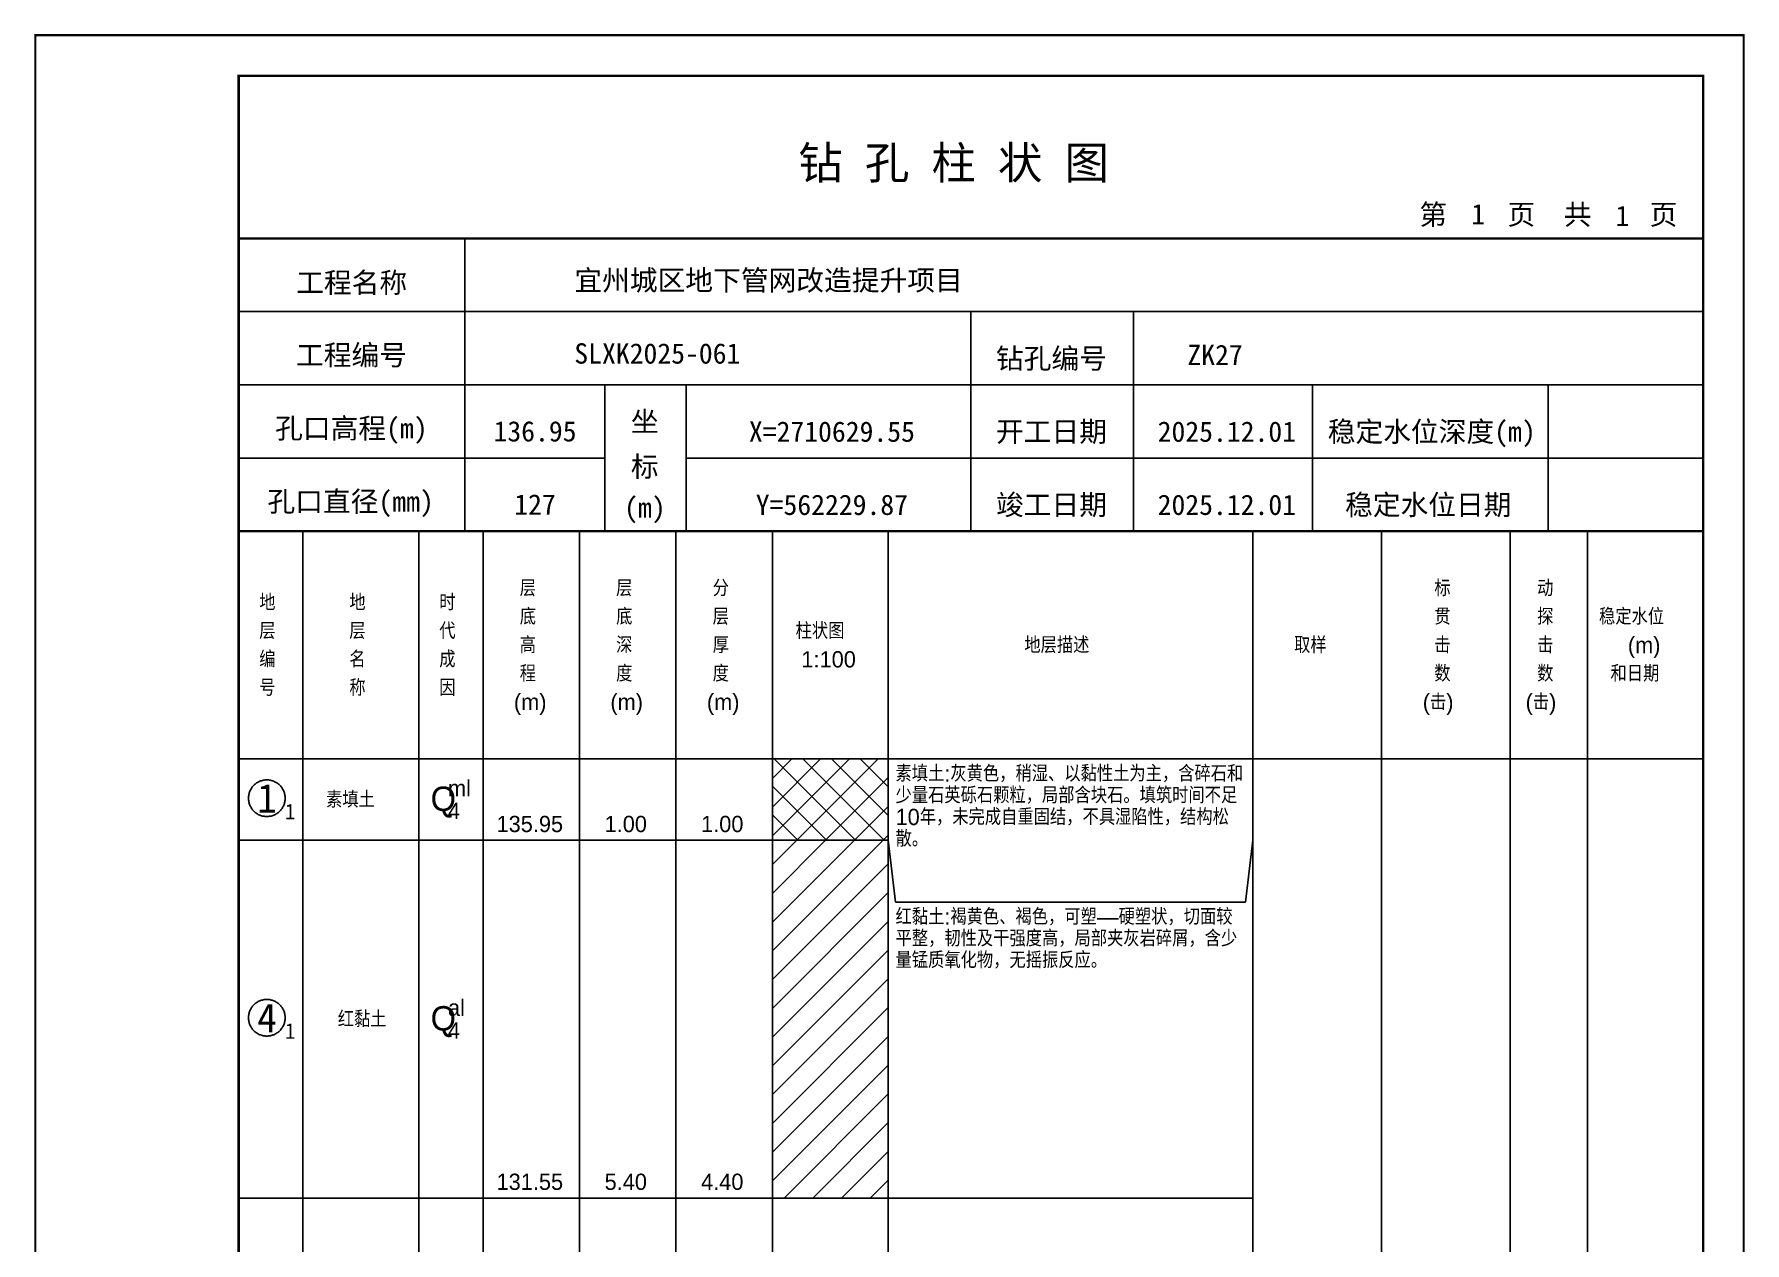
# Model space of a CAD drawing. Header units: millimetres. Extents: x 12489 to 89920, y 4630 to 4927.
# Drawn here: x 44169.3 to 44379.6, y 4778.2 to 4926.8 of the extents above; entities that cross this region are included whole.
import ezdxf
from ezdxf.enums import TextEntityAlignment as Align

# ---------------------------------------------------------------- set-up
doc = ezdxf.new("R2010")
doc.units = ezdxf.units.MM
doc.layers.add('ZZT_TC', color=7, linetype='Continuous')
doc.styles.add('成果图图块', font='', dxfattribs={"height": 2.5})
doc.styles.add('成果图模板', font='')
doc.styles.add('成果图模板标题', font='simhei.ttf')
doc.styles.add('成果图表体', font='Comfont.shx', dxfattribs={"height": 2, "bigfont": 'Hztxt12a.shx'})
doc.styles.get('成果图图块').set_extended_font_data('FangSong_GB2312')
doc.styles.get('成果图模板').set_extended_font_data('FangSong_GB2312')

# ---------------------------------------------------------------- blocks, each defined once
blk = doc.blocks.new('DCBH-1-1-1261', base_point=(0.3, -0.11))
at = {"layer": 'ZZT_TC', "color": 7}
blk.add_polyline3d([(-0.19, 2.31, 0), (-0.3, 2.31, 0), (-0.41, 2.3, 0), (-0.52, 2.29, 0), (-0.63, 2.27, 0), (-0.73, 2.24, 0), (-0.84, 2.21, 0), (-0.95, 2.18, 0), (-1.05, 2.14, 0), (-1.15, 2.09, 0), (-1.25, 2.04, 0), (-1.35, 1.99, 0), (-1.44, 1.93, 0), (-1.53, 1.87, 0), (-1.62, 1.8, 0), (-1.7, 1.73, 0), (-1.78, 1.65, 0), (-1.86, 1.57, 0), (-1.93, 1.49, 0), (-2, 1.4, 0), (-2.06, 1.31, 0), (-2.12, 1.22, 0), (-2.17, 1.12, 0), (-2.22, 1.02, 0), (-2.27, 0.92, 0), (-2.31, 0.82, 0), (-2.34, 0.71, 0), (-2.37, 0.61, 0), (-2.4, 0.5, 0), (-2.41, 0.39, 0), (-2.43, 0.28, 0), (-2.44, 0.17, 0), (-2.44, 0.06, 0), (-2.44, -0.05, 0), (-2.43, -0.16, 0), (-2.41, -0.27, 0), (-2.4, -0.38, 0), (-2.37, -0.49, 0), (-2.34, -0.6, 0), (-2.31, -0.7, 0), (-2.27, -0.8, 0), (-2.22, -0.9, 0), (-2.17, -1, 0), (-2.12, -1.1, 0), (-2.06, -1.19, 0), (-2, -1.28, 0), (-1.93, -1.37, 0), (-1.86, -1.45, 0), (-1.78, -1.53, 0), (-1.7, -1.61, 0), (-1.62, -1.68, 0), (-1.53, -1.75, 0), (-1.44, -1.81, 0), (-1.35, -1.87, 0), (-1.25, -1.93, 0), (-1.15, -1.98, 0), (-1.05, -2.02, 0), (-0.95, -2.06, 0), (-0.84, -2.1, 0), (-0.73, -2.13, 0), (-0.63, -2.15, 0), (-0.52, -2.17, 0), (-0.41, -2.18, 0), (-0.3, -2.19, 0), (-0.19, -2.19, 0), (-0.08, -2.19, 0), (0.03, -2.18, 0), (0.14, -2.17, 0), (0.25, -2.15, 0), (0.36, -2.13, 0), (0.47, -2.1, 0), (0.57, -2.06, 0), (0.67, -2.02, 0), (0.77, -1.98, 0), (0.87, -1.93, 0), (0.97, -1.87, 0), (1.06, -1.81, 0), (1.15, -1.75, 0), (1.24, -1.68, 0), (1.32, -1.61, 0), (1.4, -1.53, 0), (1.48, -1.45, 0), (1.55, -1.37, 0), (1.62, -1.28, 0), (1.68, -1.19, 0), (1.74, -1.1, 0), (1.8, -1, 0), (1.85, -0.9, 0), (1.89, -0.8, 0), (1.93, -0.7, 0), (1.97, -0.6, 0), (2, -0.49, 0), (2.02, -0.38, 0), (2.04, -0.27, 0), (2.05, -0.16, 0), (2.06, -0.05, 0), (2.06, 0.06, 0), (2.06, 0.17, 0), (2.05, 0.28, 0), (2.04, 0.39, 0), (2.02, 0.5, 0), (2, 0.61, 0), (1.97, 0.71, 0), (1.93, 0.82, 0), (1.89, 0.92, 0), (1.85, 1.02, 0), (1.8, 1.12, 0), (1.74, 1.22, 0), (1.68, 1.31, 0), (1.62, 1.4, 0), (1.55, 1.49, 0), (1.48, 1.57, 0), (1.4, 1.65, 0), (1.32, 1.73, 0), (1.24, 1.8, 0), (1.15, 1.87, 0), (1.06, 1.93, 0), (0.97, 1.99, 0), (0.87, 2.04, 0), (0.77, 2.09, 0), (0.67, 2.14, 0), (0.57, 2.18, 0), (0.47, 2.21, 0), (0.36, 2.24, 0), (0.25, 2.27, 0), (0.14, 2.29, 0), (0.03, 2.3, 0), (-0.08, 2.31, 0), (-0.19, 2.31, 0)], dxfattribs=at)
at = {"style": '成果图图块'}
blk.add_text('1', height=3.57, dxfattribs=at).set_placement((-0.16, -1.74), align=Align.CENTER)
blk.add_text('1', height=1.91, dxfattribs=at).set_placement((2.03, -2.53))
blk = doc.blocks.new('DCBH-1-1-1262', base_point=(0.3, -0.11))
at = {"layer": 'ZZT_TC', "color": 7}
blk.add_polyline3d([(-0.19, 2.31, 0), (-0.3, 2.31, 0), (-0.41, 2.3, 0), (-0.52, 2.29, 0), (-0.63, 2.27, 0), (-0.73, 2.24, 0), (-0.84, 2.21, 0), (-0.95, 2.18, 0), (-1.05, 2.14, 0), (-1.15, 2.09, 0), (-1.25, 2.04, 0), (-1.35, 1.99, 0), (-1.44, 1.93, 0), (-1.53, 1.87, 0), (-1.62, 1.8, 0), (-1.7, 1.73, 0), (-1.78, 1.65, 0), (-1.86, 1.57, 0), (-1.93, 1.49, 0), (-2, 1.4, 0), (-2.06, 1.31, 0), (-2.12, 1.22, 0), (-2.17, 1.12, 0), (-2.22, 1.02, 0), (-2.27, 0.92, 0), (-2.31, 0.82, 0), (-2.34, 0.71, 0), (-2.37, 0.61, 0), (-2.4, 0.5, 0), (-2.41, 0.39, 0), (-2.43, 0.28, 0), (-2.44, 0.17, 0), (-2.44, 0.06, 0), (-2.44, -0.05, 0), (-2.43, -0.16, 0), (-2.41, -0.27, 0), (-2.4, -0.38, 0), (-2.37, -0.49, 0), (-2.34, -0.6, 0), (-2.31, -0.7, 0), (-2.27, -0.8, 0), (-2.22, -0.9, 0), (-2.17, -1, 0), (-2.12, -1.1, 0), (-2.06, -1.19, 0), (-2, -1.28, 0), (-1.93, -1.37, 0), (-1.86, -1.45, 0), (-1.78, -1.53, 0), (-1.7, -1.61, 0), (-1.62, -1.68, 0), (-1.53, -1.75, 0), (-1.44, -1.81, 0), (-1.35, -1.87, 0), (-1.25, -1.93, 0), (-1.15, -1.98, 0), (-1.05, -2.02, 0), (-0.95, -2.06, 0), (-0.84, -2.1, 0), (-0.73, -2.13, 0), (-0.63, -2.15, 0), (-0.52, -2.17, 0), (-0.41, -2.18, 0), (-0.3, -2.19, 0), (-0.19, -2.19, 0), (-0.08, -2.19, 0), (0.03, -2.18, 0), (0.14, -2.17, 0), (0.25, -2.15, 0), (0.36, -2.13, 0), (0.47, -2.1, 0), (0.57, -2.06, 0), (0.67, -2.02, 0), (0.77, -1.98, 0), (0.87, -1.93, 0), (0.97, -1.87, 0), (1.06, -1.81, 0), (1.15, -1.75, 0), (1.24, -1.68, 0), (1.32, -1.61, 0), (1.4, -1.53, 0), (1.48, -1.45, 0), (1.55, -1.37, 0), (1.62, -1.28, 0), (1.68, -1.19, 0), (1.74, -1.1, 0), (1.8, -1, 0), (1.85, -0.9, 0), (1.89, -0.8, 0), (1.93, -0.7, 0), (1.97, -0.6, 0), (2, -0.49, 0), (2.02, -0.38, 0), (2.04, -0.27, 0), (2.05, -0.16, 0), (2.06, -0.05, 0), (2.06, 0.06, 0), (2.06, 0.17, 0), (2.05, 0.28, 0), (2.04, 0.39, 0), (2.02, 0.5, 0), (2, 0.61, 0), (1.97, 0.71, 0), (1.93, 0.82, 0), (1.89, 0.92, 0), (1.85, 1.02, 0), (1.8, 1.12, 0), (1.74, 1.22, 0), (1.68, 1.31, 0), (1.62, 1.4, 0), (1.55, 1.49, 0), (1.48, 1.57, 0), (1.4, 1.65, 0), (1.32, 1.73, 0), (1.24, 1.8, 0), (1.15, 1.87, 0), (1.06, 1.93, 0), (0.97, 1.99, 0), (0.87, 2.04, 0), (0.77, 2.09, 0), (0.67, 2.14, 0), (0.57, 2.18, 0), (0.47, 2.21, 0), (0.36, 2.24, 0), (0.25, 2.27, 0), (0.14, 2.29, 0), (0.03, 2.3, 0), (-0.08, 2.31, 0), (-0.19, 2.31, 0)], dxfattribs=at)
at = {"style": '成果图图块'}
blk.add_text('4', height=3.57, dxfattribs=at).set_placement((-0.16, -1.74), align=Align.CENTER)
blk.add_text('1', height=1.91, dxfattribs=at).set_placement((2.03, -2.53))
blk = doc.blocks.new('钻孔柱状图路桥昇龙制图梁世成校核莫家里.dwg145', base_point=(25, 236))
for p, q in [((52.82, 236), (52.82, 272)), ((25, 263), (205, 263)), ((115, 236), (115, 263)), ((135, 236), (135, 263)), ((25, 254), (205, 254)), ((70, 236), (70, 254)), ((80, 236), (80, 254)), ((157, 236), (157, 254)), ((185.95, 236), (185.95, 254)), ((25, 245), (70, 245)), ((80, 245), (205, 245))]:
    blk.add_line(p, q)
for points, const_width in [([(0, 0), (210, 0), (210, 297), (0, 297)], 0.25), ([(25, 5), (205, 5), (205, 292), (25, 292)], 0.3)]:
    blk.add_lwpolyline(points, close=True, dxfattribs=dict(const_width=const_width))
at = {"const_width": 0.3}
for points in [[(25, 272), (205, 272)], [(25, 236), (205, 236)]]:
    blk.add_lwpolyline(points, dxfattribs=at)
for s, height, style, p in [('钻 孔 柱 状 图', 4, '成果图模板标题', (93.8, 279.31)), ('第', 2.5, '成果图模板', (170.12, 273.7)), ('页', 2.5, '成果图模板', (180.96, 273.7)), ('共', 2.5, '成果图模板', (187.88, 273.7)), ('页', 2.5, '成果图模板', (198.44, 273.7)), ('工程名称', 2.5, '成果图模板', (32.07, 265.32)), ('宜州城区地下管网改造提升项目', 2.5, '成果图模板', (66.26, 265.61)), ('工程编号', 2.5, '成果图模板', (32.05, 256.41)), ('SLXK2025-061', 2.5, '成果图模板', (66.26, 256.61)), ('钻孔编号', 2.5, '成果图模板', (118.08, 256)), ('ZK27', 2.5, '成果图模板', (141.61, 256.43)), ('孔口高程(m)', 2.5, '成果图模板', (29.48, 247.41)), ('坐', 2.5, '成果图模板', (73.21, 248.24)), ('开工日期', 2.5, '成果图模板', (118.08, 247)), ('稳定水位深度(m)', 2.5, '成果图模板', (158.86, 247)), ('标', 2.5, '成果图模板', (73.21, 242.7)), ('孔口直径(mm)', 2.5, '成果图模板', (28.54, 238.41)), ('(m) ', 2.5, '成果图模板', (72.38, 237.65)), ('竣工日期', 2.5, '成果图模板', (118.08, 238)), ('稳定水位日期', 2.5, '成果图模板', (160.99, 238))]:
    blk.add_text(s, height=height, dxfattribs=dict(style=style)).set_placement(p)
at = {"style": '成果图模板'}
for s, p in [('1', (177.35, 273.74)), ('1', (195.08, 273.53)), ('136.95', (61.43, 247.04)), ('X=2710629.55', (97.92, 247)), ('2025.12.01', (146.46, 247)), ('127', (61.43, 238.04)), ('Y=562229.87', (97.92, 238)), ('2025.12.01', (146.46, 238))]:
    blk.add_text(s, height=2.5, dxfattribs=at).set_placement(p, align=Align.CENTER)

msp = doc.modelspace()

# ---------------------------------------------------------------- hatches: boundary and pattern name
at = {"linetype": 'Continuous'}
h = msp.add_hatch(dxfattribs=at)
h.set_pattern_fill('GKSTT', scale=0.5, style=0, pattern_type=2)
h.set_pattern_definition([(45, (0, 0), (-1.76776695, 1.76776695), []), (135, (0, 0), (-1.76776695, -1.76776695), [])])
h.paths.add_polyline_path([(44260.06, 4827.71), (44274.29, 4827.71), (44274.29, 4837.71), (44260.06, 4837.71)])
h = msp.add_hatch(dxfattribs=at)
h.set_pattern_fill('GKNXT', scale=0.5, style=0, pattern_type=2)
h.set_pattern_definition([(45, (0, 0), (-1.76776695, 1.76776695), [])])
h.paths.add_polyline_path([(44260.06, 4783.71), (44274.29, 4783.71), (44274.29, 4827.71), (44260.06, 4827.71)])

# ---------------------------------------------------------------- linework, layer by layer
at = {"color": 0}
for p, q in [((44194.45, 4837.71), (44202.35, 4837.71)), ((44194.45, 4827.71), (44194.45, 4837.71)), ((44202.35, 4827.71), (44202.35, 4837.71)), ((44194.45, 4827.71), (44202.35, 4827.71)), ((44194.45, 4827.71), (44202.35, 4827.71)), ((44194.45, 4783.71), (44194.45, 4827.71)), ((44202.35, 4783.71), (44202.35, 4827.71)), ((44194.45, 4783.71), (44202.35, 4783.71))]:
    msp.add_line(p, q, dxfattribs=at)
for points in [[(44194.45, 4865.71), (44202.35, 4865.71)], [(44194.45, 4837.71), (44194.45, 4865.71)], [(44202.35, 4837.71), (44202.35, 4865.71)], [(44202.35, 4865.71), (44216.58, 4865.71)], [(44202.35, 4837.71), (44202.35, 4865.71)], [(44216.58, 4837.71), (44216.58, 4865.71)], [(44216.58, 4865.71), (44224.49, 4865.71)], [(44216.58, 4837.71), (44216.58, 4865.71)], [(44224.49, 4837.71), (44224.49, 4865.71)], [(44224.49, 4865.71), (44236.35, 4865.71)], [(44224.49, 4837.71), (44224.49, 4865.71)], [(44236.35, 4837.71), (44236.35, 4865.71)], [(44236.35, 4865.71), (44248.2, 4865.71)], [(44236.35, 4837.71), (44236.35, 4865.71)], [(44248.2, 4837.71), (44248.2, 4865.71)], [(44248.2, 4865.71), (44260.06, 4865.71)], [(44248.2, 4837.71), (44248.2, 4865.71)], [(44260.06, 4837.71), (44260.06, 4865.71)], [(44260.06, 4865.71), (44274.29, 4865.71)], [(44260.06, 4837.71), (44260.06, 4865.71)], [(44274.29, 4837.71), (44274.29, 4865.71)], [(44274.29, 4865.71), (44319.11, 4865.71)], [(44274.29, 4837.71), (44274.29, 4865.71)], [(44319.11, 4837.71), (44319.11, 4865.71)], [(44319.11, 4865.71), (44334.92, 4865.71)], [(44319.11, 4837.71), (44319.11, 4865.71)], [(44334.92, 4837.71), (44334.92, 4865.71)], [(44334.92, 4865.71), (44350.73, 4865.71)], [(44334.92, 4837.71), (44334.92, 4865.71)], [(44350.73, 4837.71), (44350.73, 4865.71)], [(44350.73, 4865.71), (44360.22, 4865.71)], [(44350.73, 4837.71), (44350.73, 4865.71)], [(44360.22, 4837.71), (44360.22, 4865.71)], [(44360.22, 4865.71), (44374.45, 4865.71)], [(44360.22, 4837.71), (44360.22, 4865.71)], [(44374.45, 4837.71), (44374.45, 4865.71)], [(44194.45, 4837.71), (44202.35, 4837.71)], [(44194.45, 4643.71), (44194.45, 4837.71)], [(44194.45, 4837.71), (44202.35, 4837.71)], [(44202.35, 4643.71), (44202.35, 4837.71)], [(44202.35, 4837.71), (44216.58, 4837.71)], [(44202.35, 4643.71), (44202.35, 4837.71)], [(44202.35, 4837.71), (44216.58, 4837.71)], [(44202.35, 4837.71), (44216.58, 4837.71)], [(44202.35, 4827.71), (44202.35, 4837.71)], [(44216.58, 4643.71), (44216.58, 4837.71)], [(44216.58, 4827.71), (44216.58, 4837.71)], [(44216.58, 4837.71), (44224.49, 4837.71)], [(44216.58, 4643.71), (44216.58, 4837.71)], [(44216.58, 4837.71), (44224.49, 4837.71)], [(44216.58, 4837.71), (44224.49, 4837.71)], [(44216.58, 4827.71), (44216.58, 4837.71)], [(44224.49, 4643.71), (44224.49, 4837.71)], [(44224.49, 4827.71), (44224.49, 4837.71)], [(44224.49, 4837.71), (44236.35, 4837.71)], [(44224.49, 4643.71), (44224.49, 4837.71)], [(44224.49, 4837.71), (44236.35, 4837.71)], [(44224.49, 4837.71), (44236.35, 4837.71)], [(44224.49, 4827.71), (44224.49, 4837.71)], [(44236.35, 4643.71), (44236.35, 4837.71)], [(44236.35, 4827.71), (44236.35, 4837.71)], [(44236.35, 4837.71), (44248.2, 4837.71)], [(44236.35, 4643.71), (44236.35, 4837.71)], [(44236.35, 4837.71), (44248.2, 4837.71)], [(44236.35, 4837.71), (44248.2, 4837.71)], [(44236.35, 4827.71), (44236.35, 4837.71)], [(44248.2, 4643.71), (44248.2, 4837.71)], [(44248.2, 4827.71), (44248.2, 4837.71)], [(44248.2, 4837.71), (44260.06, 4837.71)], [(44248.2, 4643.71), (44248.2, 4837.71)], [(44248.2, 4837.71), (44260.06, 4837.71)], [(44248.2, 4837.71), (44260.06, 4837.71)], [(44248.2, 4827.71), (44248.2, 4837.71)], [(44260.06, 4643.71), (44260.06, 4837.71)], [(44260.06, 4827.71), (44260.06, 4837.71)], [(44260.06, 4837.71), (44274.29, 4837.71)], [(44260.06, 4643.71), (44260.06, 4837.71)], [(44260.06, 4837.71), (44274.29, 4837.71)], [(44274.29, 4643.71), (44274.29, 4837.71)], [(44274.29, 4837.71), (44319.11, 4837.71)], [(44274.29, 4643.71), (44274.29, 4837.71)], [(44274.29, 4837.71), (44319.11, 4837.71)], [(44274.29, 4827.71), (44274.29, 4837.71)], [(44319.11, 4643.71), (44319.11, 4837.71)], [(44319.11, 4827.71), (44319.11, 4837.71)], [(44319.11, 4837.71), (44334.92, 4837.71)], [(44319.11, 4643.71), (44319.11, 4837.71)], [(44319.11, 4837.71), (44334.92, 4837.71)], [(44334.92, 4643.71), (44334.92, 4837.71)], [(44334.92, 4837.71), (44350.73, 4837.71)], [(44334.92, 4643.71), (44334.92, 4837.71)], [(44334.92, 4837.71), (44350.73, 4837.71)], [(44350.73, 4643.71), (44350.73, 4837.71)], [(44350.73, 4837.71), (44360.22, 4837.71)], [(44350.73, 4643.71), (44350.73, 4837.71)], [(44350.73, 4837.71), (44360.22, 4837.71)], [(44360.22, 4643.71), (44360.22, 4837.71)], [(44360.22, 4837.71), (44374.45, 4837.71)], [(44360.22, 4643.71), (44360.22, 4837.71)], [(44360.22, 4837.71), (44374.45, 4837.71)], [(44374.45, 4643.71), (44374.45, 4837.71)], [(44202.35, 4827.71), (44216.58, 4827.71)], [(44202.35, 4827.71), (44216.58, 4827.71)], [(44202.35, 4783.71), (44202.35, 4827.71)], [(44216.58, 4783.71), (44216.58, 4827.71)], [(44216.58, 4827.71), (44224.49, 4827.71)], [(44216.58, 4827.71), (44224.49, 4827.71)], [(44216.58, 4783.71), (44216.58, 4827.71)], [(44224.49, 4783.71), (44224.49, 4827.71)], [(44224.49, 4827.71), (44236.35, 4827.71)], [(44224.49, 4827.71), (44236.35, 4827.71)], [(44224.49, 4783.71), (44224.49, 4827.71)], [(44236.35, 4783.71), (44236.35, 4827.71)], [(44236.35, 4827.71), (44248.2, 4827.71)], [(44236.35, 4827.71), (44248.2, 4827.71)], [(44236.35, 4783.71), (44236.35, 4827.71)], [(44248.2, 4783.71), (44248.2, 4827.71)], [(44248.2, 4827.71), (44260.06, 4827.71)], [(44248.2, 4827.71), (44260.06, 4827.71)], [(44248.2, 4783.71), (44248.2, 4827.71)], [(44260.06, 4783.71), (44260.06, 4827.71)], [(44274.29, 4827.71), (44275.19, 4820.11)], [(44274.29, 4783.71), (44274.29, 4827.71)], [(44318.22, 4820.11), (44319.11, 4827.71)], [(44319.11, 4783.71), (44319.11, 4827.71)], [(44275.19, 4820.11), (44318.22, 4820.11)], [(44202.35, 4783.71), (44216.58, 4783.71)], [(44216.58, 4783.71), (44224.49, 4783.71)], [(44224.49, 4783.71), (44236.35, 4783.71)], [(44236.35, 4783.71), (44248.2, 4783.71)], [(44248.2, 4783.71), (44260.06, 4783.71)], [(44274.29, 4783.71), (44319.11, 4783.71)]]:
    msp.add_lwpolyline(points, dxfattribs=at)
at = {"color": 7, "flags": 128}
for points in [[(44260.06, 4827.71), (44274.29, 4827.71)], [(44260.06, 4783.71), (44274.29, 4783.71)]]:
    msp.add_lwpolyline(points, dxfattribs=at)

# ---------------------------------------------------------------- block references
for name, p in [('钻孔柱状图路桥昇龙制图梁世成校核莫家里.dwg145', (44194.45, 4865.71)), ('DCBH-1-1-1261', (44198.4, 4832.71)), ('DCBH-1-1-1262', (44198.4, 4805.71))]:
    msp.add_blockref(name, p)

# ---------------------------------------------------------------- texts
at = {"color": 0, "style": '成果图表体'}
for s, height, p in [('层', 2, (44229, 4857.71)), ('层', 2, (44240.85, 4857.71)), ('分', 2, (44252.71, 4857.71)), ('标', 2, (44341.41, 4857.71)), ('动', 2, (44354.05, 4857.71)), ('地', 2, (44196.98, 4855.96)), ('地', 2, (44208.05, 4855.96)), ('时', 2, (44219.11, 4855.96)), ('底', 2, (44229, 4854.21)), ('底', 2, (44240.85, 4854.21)), ('层', 2, (44252.71, 4854.21)), ('贯', 2, (44341.41, 4854.21)), ('探', 2, (44354.05, 4854.21)), ('稳定水位', 2, (44361.65, 4854.21)), ('层', 2, (44196.98, 4852.46)), ('层', 2, (44208.05, 4852.46)), ('代', 2, (44219.11, 4852.46)), ('高', 2, (44229, 4850.71)), ('深', 2, (44240.85, 4850.71)), ('厚', 2, (44252.71, 4850.71)), ('柱状图', 2, (44262.91, 4852.46)), ('地层描述', 2, (44291.02, 4850.71)), ('取样', 2, (44324.18, 4850.71)), ('击', 2, (44341.41, 4850.71)), ('击', 2, (44354.05, 4850.71)), ('(m)', 2, (44365.2, 4850.71)), ('编', 2, (44196.98, 4848.96)), ('名', 2, (44208.05, 4848.96)), ('成', 2, (44219.11, 4848.96)), ('1:100', 2, (44263.62, 4848.96)), ('程', 2, (44229, 4847.21)), ('度', 2, (44240.85, 4847.21)), ('度', 2, (44252.71, 4847.21)), ('数', 2, (44341.41, 4847.21)), ('数', 2, (44354.05, 4847.21)), ('和日期', 2, (44363.07, 4847.21)), ('号', 2, (44196.98, 4845.46)), ('称', 2, (44208.05, 4845.46)), ('因', 2, (44219.11, 4845.46)), ('(m)', 2, (44228.28, 4843.71)), ('(m)', 2, (44240.14, 4843.71)), ('(m)', 2, (44252, 4843.71)), ('(击)', 2, (44339.99, 4843.71)), ('(击)', 2, (44352.63, 4843.71)), ('素填土', 2, (44205.2, 4831.71)), ('Q', 3, (44218.05, 4831.31)), ('ml', 2, (44220.18, 4833.11)), ('4', 2, (44220.18, 4830.31)), ('135.95', 2, (44226.15, 4828.71)), ('1.00', 2, (44239.43, 4828.71)), ('1.00', 2, (44251.29, 4828.71)), ('红黏土', 2, (44206.63, 4804.71)), ('Q', 3, (44218.05, 4804.31)), ('al', 2, (44220.18, 4806.11)), ('4', 2, (44220.18, 4803.31)), ('131.55', 2, (44226.15, 4784.71)), ('5.40', 2, (44239.43, 4784.71)), ('4.40', 2, (44251.29, 4784.71))]:
    msp.add_text(s, height=height, dxfattribs=at).set_placement(p)
at = {"color": 0, "char_height": 2, "width": 43.0292, "attachment_point": 1, "line_spacing_factor": 0.8, "style": '成果图表体'}
for s, insert in [('素填土:灰黄色，稍湿、以黏性土为主，含碎石和少量石英砾石颗粒，局部含块石。填筑时间不足10年，未完成自重固结，不具湿陷性，结构松散。', (44275.19, 4836.91)), ('红黏土:褐黄色、褐色，可塑—硬塑状，切面较平整，韧性及干强度高，局部夹灰岩碎屑，含少量锰质氧化物，无摇振反应。', (44275.19, 4819.31))]:
    msp.add_mtext(s, dxfattribs=dict(at, insert=insert))

doc.saveas('drawing.dxf')
